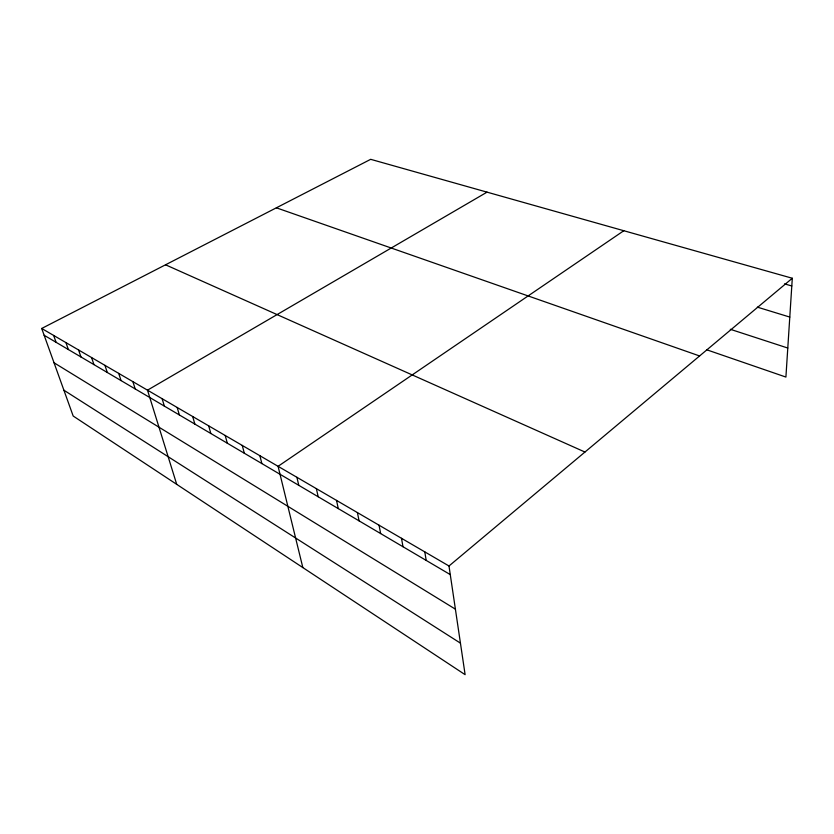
<?xml version="1.0" encoding="UTF-8"?>
<svg xmlns="http://www.w3.org/2000/svg" width="834" height="834" viewBox="0 0 834 834"><rect width="100%" height="100%" fill="white"/><g stroke="black" fill="none" stroke-linecap="round" stroke-linejoin="round"><path stroke-width="1.25" d="M41.7 328.471L448.994 565.994L465.122 674.675L73.183 416.03L41.7 328.471L370.682 159.325L792.3 278.254L785.909 377.062L706.711 349.78M448.994 565.994L792.3 278.254M623.801 230.726L278.076 466.321L302.836 567.579M487.035 192.143L147.493 390.166L176.725 484.366M784.513 283.873L791.8 285.968M757.355 307.141L789.788 317.076M730.313 329.294L787.786 348.039M276.377 207.812L699.59 355.962M165.539 264.795L584.957 452.038M44.139 335.268L450.277 574.605M54.033 362.769L455.395 609.164M63.895 390.208L460.441 643.15M53.657 335.445L56.086 342.305M65.938 342.607L68.357 349.54M78.573 349.978L80.971 356.973M91.563 357.557L93.95 364.614M104.938 365.355L107.294 372.485M118.709 373.382L121.045 380.585M132.887 381.649L135.191 388.925M162.109 398.683L164.361 406.116M177.162 407.472L179.383 414.967M192.685 416.52L194.864 424.089M208.688 425.851L210.835 433.503M225.211 435.484L227.307 443.208M242.256 445.429L244.31 453.237M259.874 455.698L261.876 463.579M296.894 477.288L298.781 485.336M316.367 488.651L318.192 496.772M336.529 500.4L338.27 508.604M357.411 512.576L359.079 520.864M379.053 525.201L380.638 533.572M401.498 538.295L402.989 546.739M424.798 551.879L426.184 560.417"/></g></svg>
